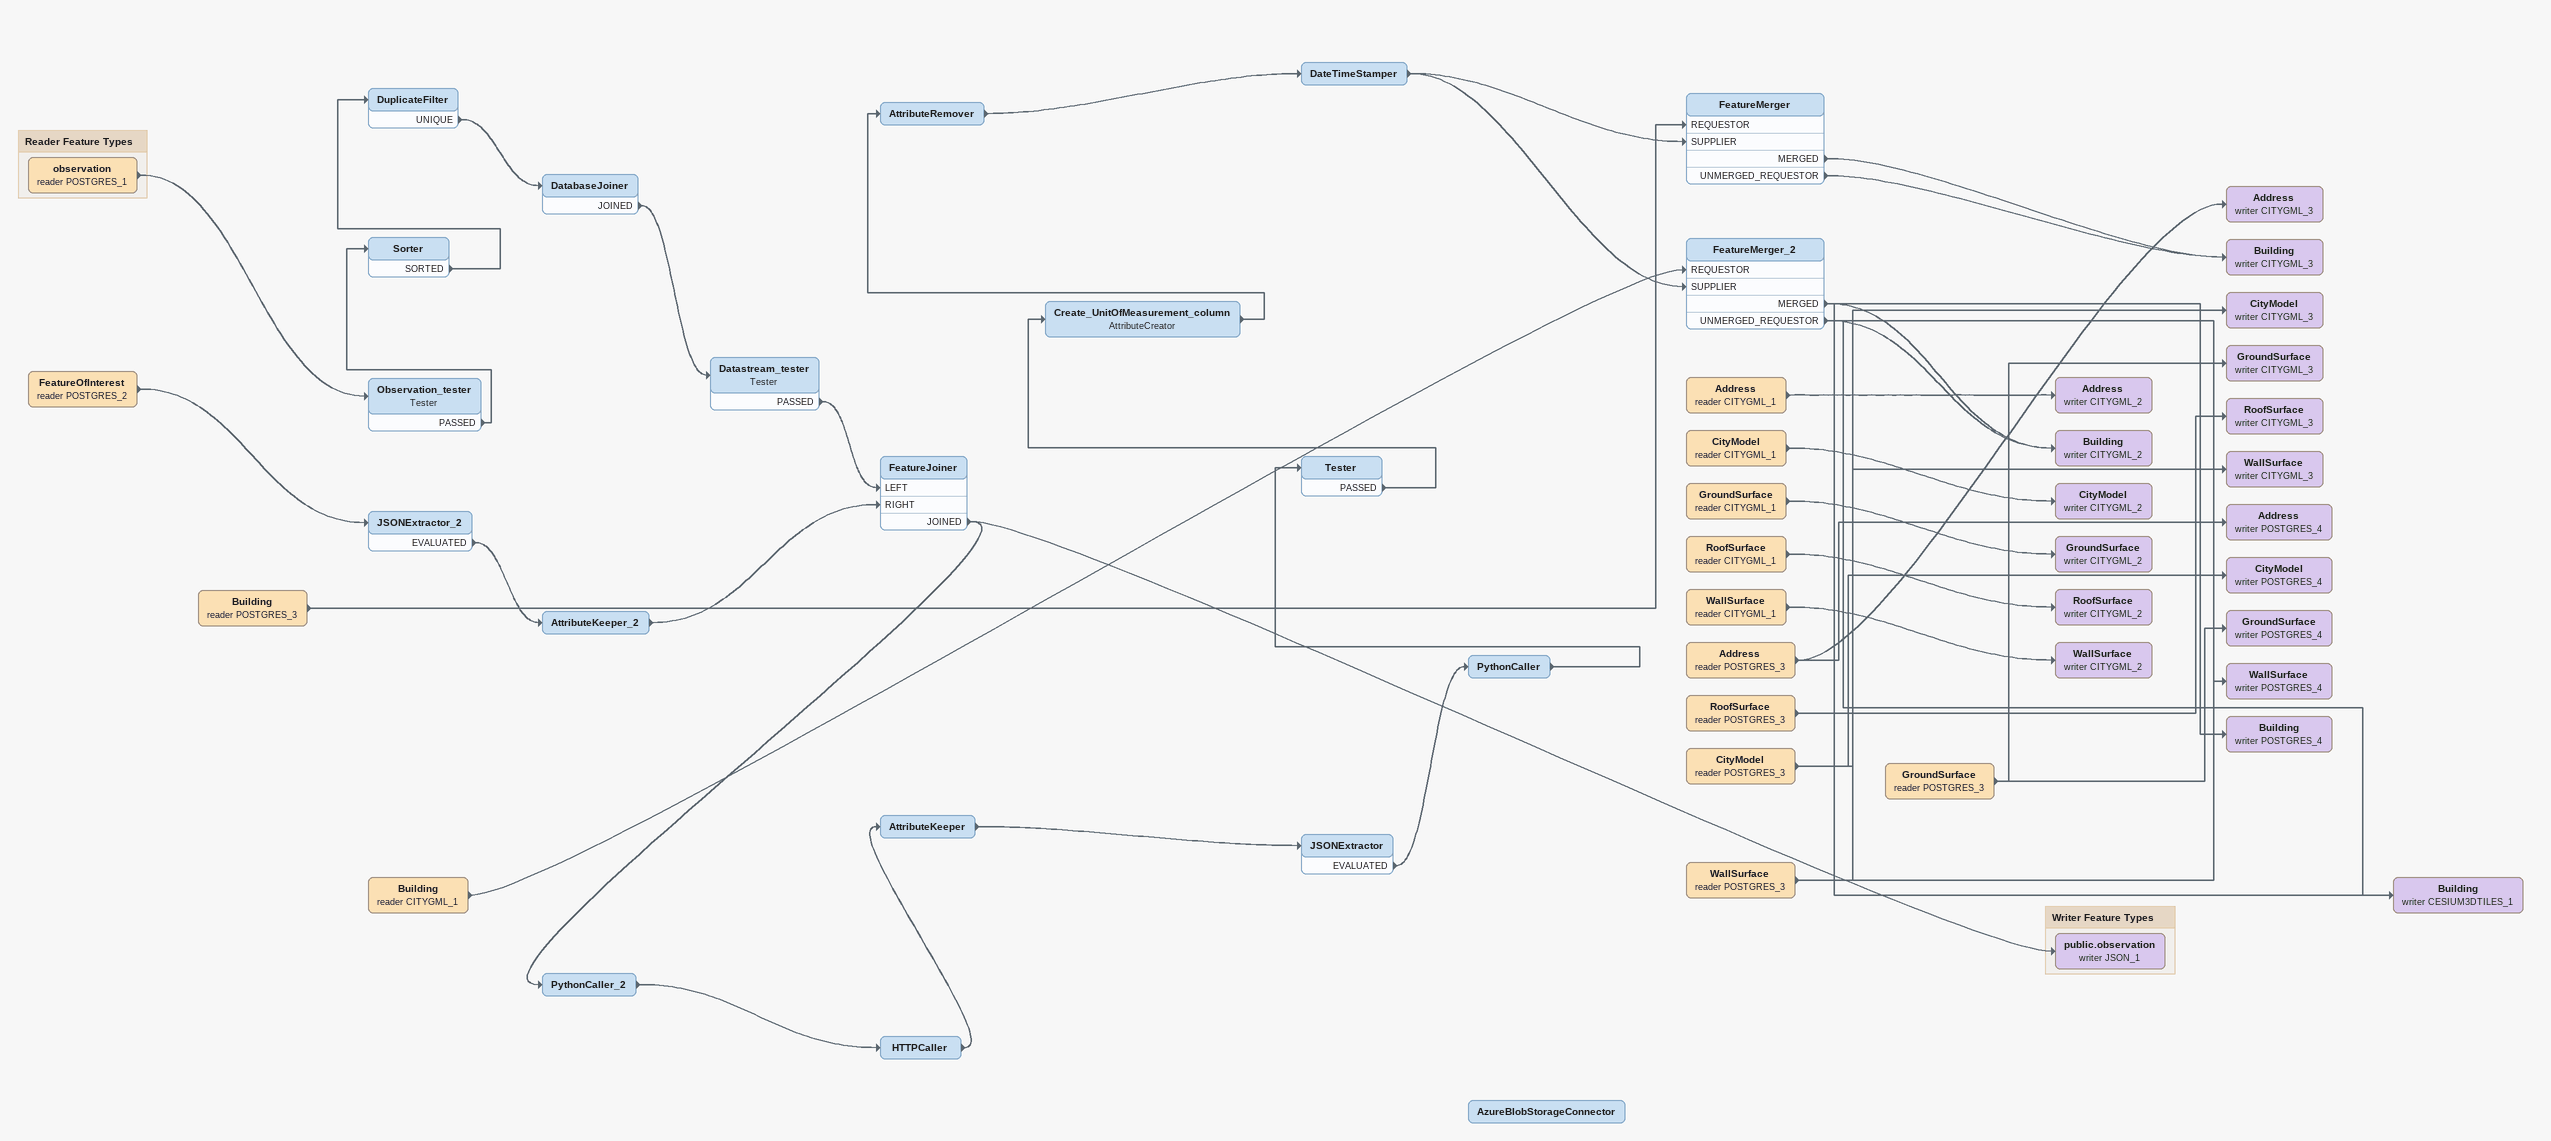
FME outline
FeatureOfInterest (reader POSTGRES_2)
    -> JSONExtractor_2
JSONExtractor_2
    EVALUATED -> AttributeKeeper_2
AttributeKeeper_2
    -> FeatureJoiner [RIGHT]
Observation_tester: Tester
    PASSED -> Sorter
Sorter
    SORTED -> DuplicateFilter
DuplicateFilter
    UNIQUE -> DatabaseJoiner
DatabaseJoiner
    JOINED -> Datastream_tester
Datastream_tester: Tester
    PASSED -> FeatureJoiner [LEFT]
FeatureJoiner
    JOINED -> public.observation (writer JSON_1)
    JOINED -> PythonCaller_2
PythonCaller_2
    -> HTTPCaller
HTTPCaller
    -> AttributeKeeper
AttributeKeeper
    -> JSONExtractor
JSONExtractor
    EVALUATED -> PythonCaller
PythonCaller
    -> Tester
Tester
    PASSED -> Create_UnitOfMeasurement_column
Create_UnitOfMeasurement_column: AttributeCreator
    -> AttributeRemover
AttributeRemover
    -> DateTimeStamper
DateTimeStamper
    -> FeatureMerger [SUPPLIER]
    -> FeatureMerger_2 [SUPPLIER]
Building (reader POSTGRES_3)
    -> FeatureMerger [REQUESTOR]
FeatureMerger
    MERGED -> Building (writer CITYGML_3)
    UNMERGED_REQUESTOR -> Building (writer CITYGML_3)
Building (writer CITYGML_3)
Building (reader CITYGML_1)
    -> FeatureMerger_2 [REQUESTOR]
FeatureMerger_2
    MERGED -> Building (writer CITYGML_2)
    MERGED -> Building (writer CESIUM3DTILES_1)
    MERGED -> Building (writer POSTGRES_4)
    UNMERGED_REQUESTOR -> Building (writer CITYGML_2)
    UNMERGED_REQUESTOR -> Building (writer CESIUM3DTILES_1)
    UNMERGED_REQUESTOR -> Building (writer POSTGRES_4)
Building (writer CITYGML_2)
Building (writer POSTGRES_4)
Building (writer CESIUM3DTILES_1)
AzureBlobStorageConnector
WallSurface (reader POSTGRES_3)
    -> WallSurface (writer POSTGRES_4)
    -> WallSurface (writer CITYGML_3)
WallSurface (writer CITYGML_3)
WallSurface (writer POSTGRES_4)
Address (reader CITYGML_1)
    -> Address (writer CITYGML_2)
Address (writer CITYGML_2)
CityModel (reader CITYGML_1)
    -> CityModel (writer CITYGML_2)
CityModel (writer CITYGML_2)
GroundSurface (reader CITYGML_1)
    -> GroundSurface (writer CITYGML_2)
GroundSurface (writer CITYGML_2)
RoofSurface (reader CITYGML_1)
    -> RoofSurface (writer CITYGML_2)
RoofSurface (writer CITYGML_2)
WallSurface (reader CITYGML_1)
    -> WallSurface (writer CITYGML_2)
WallSurface (writer CITYGML_2)
Address (reader POSTGRES_3)
    -> Address (writer POSTGRES_4)
    -> Address (writer CITYGML_3)
Address (writer CITYGML_3)
Address (writer POSTGRES_4)
RoofSurface (reader POSTGRES_3)
    -> RoofSurface (writer CITYGML_3)
RoofSurface (writer CITYGML_3)
CityModel (reader POSTGRES_3)
    -> CityModel (writer POSTGRES_4)
    -> CityModel (writer CITYGML_3)
CityModel (writer CITYGML_3)
CityModel (writer POSTGRES_4)
GroundSurface (reader POSTGRES_3)
    -> GroundSurface (writer POSTGRES_4)
    -> GroundSurface (writer CITYGML_3)
GroundSurface (writer CITYGML_3)
GroundSurface (writer POSTGRES_4)

Bookmark: Reader Feature Types
observation (reader POSTGRES_1)
    -> Observation_tester

Bookmark: Writer Feature Types
public.observation (writer JSON_1)
